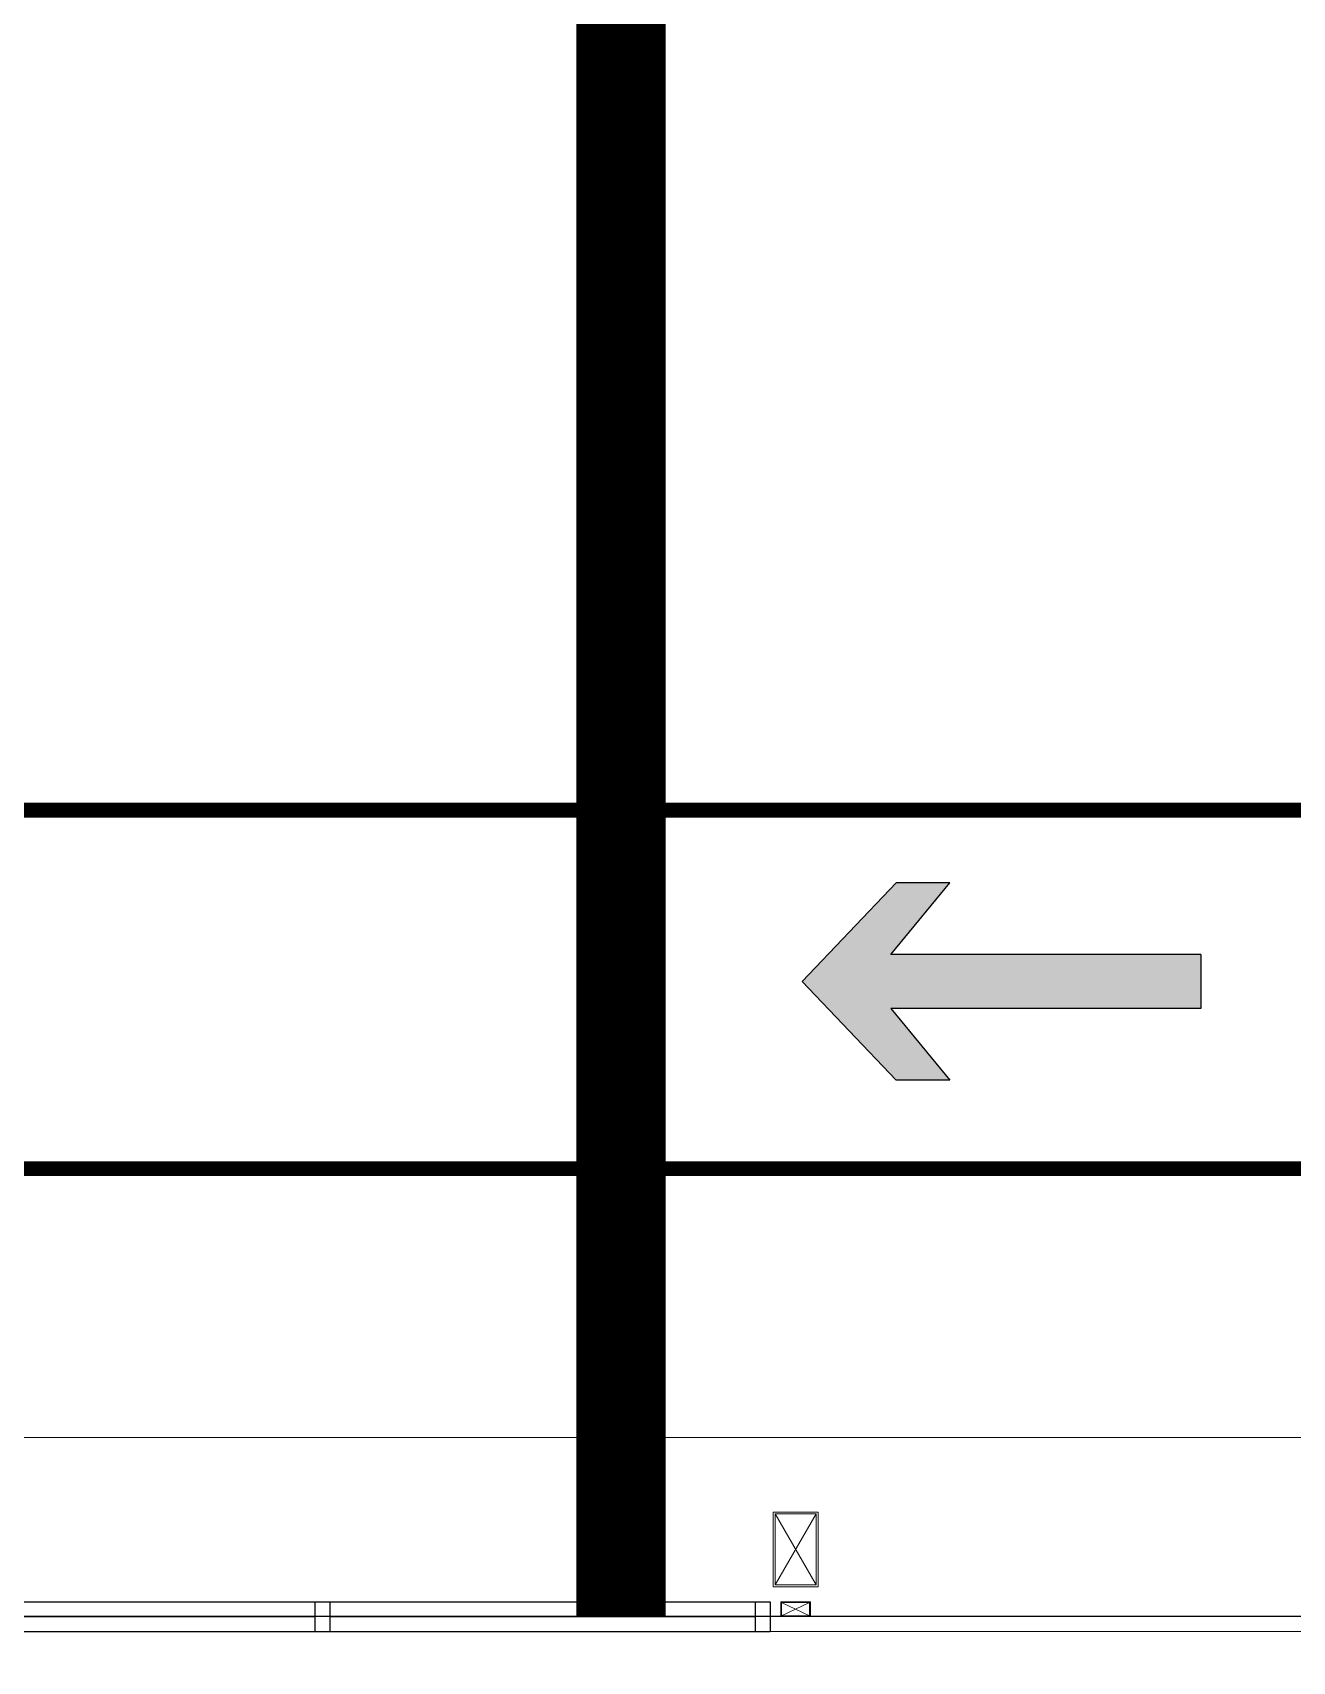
# Model space of a CAD drawing. Header units: millimetres. Extents: x 3546612 to 5615882, y 547008 to 3162891.
# Drawn here: x 5425104 to 5429324, y 2338618 to 2344072 of the extents above; entities that cross this region are included whole.
import ezdxf

# ---------------------------------------------------------------- set-up
doc = ezdxf.new("R2010")
doc.units = ezdxf.units.MM
doc.linetypes.add('XR-평면도$0$HIDDEN2', pattern=[4.7625, 3.175, -1.5875])
for name, color, linetype in [('HEB-Angle joint', 1, 'Continuous'), ('HEB-Area(PC Topping)', 3, 'Continuous'), ('XR-평면도$0$보행동선', 9, 'Continuous')]:
    doc.layers.add(name, color=color, linetype=linetype)
for name, color, linetype, lineweight in [('XR-평면도$0$A-CNTL', 9, 'Continuous', 15), ('XR-평면도$0$A-DWXM-WIND', 9, 'Continuous', 25), ('XR-평면도$0$A-SECT-LIN2', 9, 'Continuous', 20), ('XR-평면도$0$A-SECT-LIN3', 9, 'Continuous', 18), ('XR-평면도$0$A-WAXM-DRYW', 9, 'Continuous', 25), ('XR-평면도$0$A-WAXM-PANL', 9, 'Continuous', 20), ('XR-평면도$0$A-XXXX-OPEN', 9, 'Continuous', 15)]:
    doc.layers.add(name, color=color, linetype=linetype, lineweight=lineweight)

# ---------------------------------------------------------------- blocks, each defined once
blk = doc.blocks.new('XR-평면도$0$중심선(210216)')
at = {"layer": 'XR-평면도$0$A-CNTL', "ltscale": 300}
blk.add_lwpolyline([(-10000, 0), (186000, 0)], dxfattribs=at)
blk = doc.blocks.new('XR-평면도$0$win1')
at = {"layer": 'XR-평면도$0$A-DWXM-WIND'}
for p, q in [((-1500, 100), (-1500, 0)), ((-1500, 100), (-1450, 100)), ((-1450, 100), (-1450, 0)), ((-1450, 100), (-25, 100)), ((-25, 100), (25, 100)), ((-25, 100), (-25, 0)), ((25, 100), (25, 0)), ((25, 100), (1450, 100)), ((1450, 100), (1450, 0)), ((1450, 100), (1500, 100)), ((1500, 100), (1500, 0)), ((-1450, 50), (-25, 50)), ((-1450, 0), (-25, 0)), ((-25, 0), (25, 0)), ((25, 50), (1450, 50)), ((25, 0), (1450, 0)), ((-1500, 0), (-1450, 0)), ((1450, 0), (1500, 0))]:
    blk.add_line(p, q, dxfattribs=at)
blk = doc.blocks.new('XR-평면도$0$aw13pan4f~8f')
at = {"layer": 'XR-평면도$0$A-SECT-LIN2'}
for points in [[(6010, 50), (6010, 300), (6160, 300), (6160, 50)], [(6135, -50), (6035, -50), (6035, 0), (6135, 0)]]:
    blk.add_lwpolyline(points, close=True, dxfattribs=at)
at = {"layer": 'XR-평면도$0$A-SECT-LIN3'}
for points in [[(6016, 56), (6016, 294), (6154, 294), (6154, 56)], [(6132, -47), (6038, -47), (6038, -3), (6132, -3)]]:
    blk.add_lwpolyline(points, close=True, dxfattribs=at)
at = {"layer": 'XR-평면도$0$A-WAXM-PANL'}
for points in [[(11000, -50), (6000, -50)], [(6000, -50), (6000, -100)], [(6000, -100), (11000, -100)]]:
    blk.add_lwpolyline(points, dxfattribs=at)
at = {"layer": 'XR-평면도$0$A-XXXX-OPEN'}
for p, q in [((6016, 294), (6154, 56)), ((6154, 294), (6016, 56)), ((6038, -47), (6132, -3)), ((6132, -47), (6038, -3))]:
    blk.add_line(p, q, dxfattribs=at)
at = {"layer": 'XR-평면도$0$A-WAXM-DRYW'}
blk.add_blockref('XR-평면도$0$win1', (4500, -100), dxfattribs=at)
blk = doc.blocks.new('XR-평면도$0$aw13aw14 4f~8f')
blk.add_blockref('XR-평면도$0$aw13pan4f~8f', (225693, 1529570.6))
blk = doc.blocks.new('XR-평면도$0$keep clear')
at = {"layer": 'XR-평면도$0$보행동선'}
h = blk.add_hatch(color=256, dxfattribs=at)
h.dxf.hatch_style = 1
h.paths.add_polyline_path([(11925.4, 110), (11925.4, -70), (12963.7, -70), (12765.4, -310), (12945.4, -310), (13260.4, 20), (12945.4, 350), (12765.4, 350), (12963.7, 110)])
h.paths.add_polyline_path([(15925.4, 110), (15925.4, -70), (16963.7, -70), (16765.4, -310), (16945.4, -310), (17260.4, 20), (16945.4, 350), (16765.4, 350), (16963.7, 110)])
h.paths.add_polyline_path([(19925.4, 110), (19925.4, -70), (20963.7, -70), (20765.4, -310), (20945.4, -310), (21260.4, 20), (20945.4, 350), (20765.4, 350), (20963.7, 110)])
h.paths.add_polyline_path([(5199.1, 20), (5514.1, -310), (5694.1, -310), (5495.8, -70), (6534.1, -70), (6534.1, 110), (5495.8, 110), (5694.1, 350), (5514.1, 350)])
h.paths.add_polyline_path([(1199.1, 20), (1514.1, -310), (1694.1, -310), (1495.8, -70), (2534.1, -70), (2534.1, 110), (1495.8, 110), (1694.1, 350), (1514.1, 350)])
h.paths.add_polyline_path([(-2800.9, 20), (-2485.9, -310), (-2305.9, -310), (-2504.2, -70), (-1465.9, -70), (-1465.9, 110), (-2504.2, 110), (-2305.9, 350), (-2485.9, 350)])
for p, q in [((1199.1, 20), (1514.1, 350)), ((1495.8, 110), (1694.1, 350)), ((1694.1, 350), (1514.1, 350)), ((2534.1, 110), (1495.8, 110)), ((2534.1, 110), (2534.1, -70)), ((1199.1, 20), (1514.1, -310)), ((2534.1, -70), (1495.8, -70)), ((1495.8, -70), (1694.1, -310)), ((1694.1, -310), (1514.1, -310))]:
    blk.add_line(p, q, dxfattribs=at)
blk = doc.blocks.new('XR-평면도$0$보행통로(상온창고)')
at = {"layer": 'XR-평면도$0$보행동선', "linetype": 'XR-평면도$0$HIDDEN2', "ltscale": 100, "const_width": 50}
blk.add_lwpolyline([(122200, 0), (122200, -1200), (94200, -1200), (94200, 0)], close=True, dxfattribs=at)
at = {"layer": 'XR-평면도$0$보행동선'}
blk.add_blockref('XR-평면도$0$keep clear', (99007.8, -593.3), dxfattribs=at)

msp = doc.modelspace()

# ---------------------------------------------------------------- linework, layer by layer
at = {"layer": 'HEB-Angle joint', "const_width": 300}
msp.add_lwpolyline([(5427075, 2399798), (5427075, 2338767.6)], dxfattribs=at)
at = {"layer": 'HEB-Area(PC Topping)'}
msp.add_lwpolyline([(5362075.1, 2416367.6), (5378125, 2416367.6), (5378125.1, 2416867.6), (5388025.1, 2416867.6), (5388025.1, 2416367.6), (5415075, 2416367.6), (5415075, 2413367.6), (5417075.1, 2413367.6), (5417075.1, 2416367.6), (5444125, 2416367.6), (5444125, 2416867.6), (5455175.1, 2416867.6), (5455175.1, 2349667.6), (5450175.1, 2349667.6), (5450175.1, 2339367.6), (5450175.1, 2338767.6), (5326975, 2338767.6)], dxfattribs=at)

# ---------------------------------------------------------------- block references
for name, p in [('XR-평면도$0$aw13aw14 4f~8f', (5195882, 809247)), ('XR-평면도$0$aw13aw14 4f~8f', (5195882, 809247)), ('XR-평면도$0$aw13aw14 4f~8f', (5195882, 809247)), ('XR-평면도$0$보행통로(상온창고)', (5327475, 2341467.6)), ('XR-평면도$0$보행통로(상온창고)', (5327475, 2341467.6)), ('XR-평면도$0$보행통로(상온창고)', (5327475, 2341467.6))]:
    msp.add_blockref(name, p)
at = {"layer": 'XR-평면도$0$A-CNTL'}
msp.add_blockref('XR-평면도$0$중심선(210216)', (5322575, 2339367.6), dxfattribs=at)

doc.saveas('drawing.dxf')
